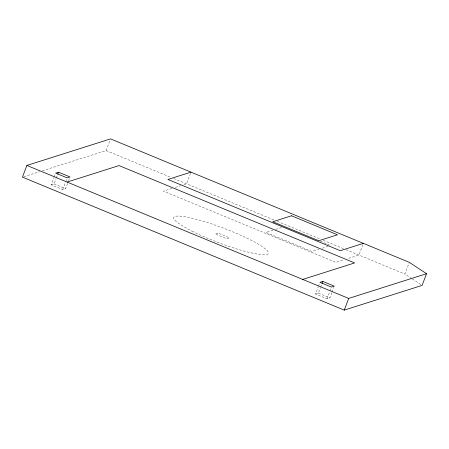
<?xml version="1.0" encoding="UTF-8"?>
<svg xmlns="http://www.w3.org/2000/svg" width="449" height="449" viewBox="0 0 449 449"><rect width="100%" height="100%" fill="white"/><g stroke="black" fill="none" stroke-linecap="round" stroke-linejoin="round"><path stroke-width="0.34" stroke-dasharray="2.25 1.68" d="M67.552 183.439L65.582 188.636L62.697 189.551L51.203 184.803L53.919 177.658M54.166 177.007L55.395 173.757M51.203 184.803L54.088 183.888L56.063 178.691M56.31 178.04L57.539 174.79M62.697 189.551L65.408 182.406M65.655 181.755L66.89 178.506M68.54 180.84L69.775 177.591M42.363 170.811L106.093 150.583L110.039 140.189M190.488 173.432L186.537 183.826L183.899 184.662M331.878 292.669L329.903 297.867L327.018 298.781L315.524 294.033L318.24 286.889M318.487 286.238L319.475 283.639M315.524 294.033L318.408 293.118L320.384 287.921M320.631 287.27L321.866 284.021M327.018 298.781L329.734 291.637M329.981 290.986L331.21 287.736M332.125 292.018L333.848 287.472M362.871 244.671L358.925 255.066L347.055 258.832M411.778 278.593L404.891 274.058L409.09 263.019M23.78 176.715L39.708 171.653M172.034 188.428L163.464 191.151L335.846 262.39L343.76 259.876M175.329 187.385L180.605 185.712M273.048 230.219L265.937 232.475L311.903 251.474L319.014 249.217M275.63 229.4L282.095 227.346M322.247 248.19L328.067 246.344M106.093 150.583L171.091 177.445M173.668 178.506L274.676 220.246M277.269 221.318L320.042 238.997M323.28 240.333L343.367 248.634M345.96 249.706L404.891 274.058M320.294 241.242L330.649 245.524M54.088 183.888L65.582 188.636M318.408 293.118L329.903 297.867M412.35 278.969L422.111 285.39M218.012 233.048L215.127 233.963L226.616 238.711L229.501 237.796L218.012 233.048M191.925 231.083A50.614 7.655 20.8 0 0 267.997 253.898A50.614 7.655 20.8 0 0 203.229 221.239A50.614 7.655 20.8 0 0 191.925 231.083"/><path stroke-width="0.67" d="M26.889 165.44L22.45 177.136L344.237 310.113L422.111 285.39L426.55 273.699L409.336 262.368L110.533 138.887L26.889 165.44L348.677 298.417L426.55 273.699M57.786 174.139L58.527 172.192L70.022 176.94L67.137 177.86L55.642 173.106L58.527 172.192M322.113 283.375L322.853 281.422L334.342 286.176L331.457 287.091L319.969 282.337L322.853 281.422M344.237 310.113L348.677 298.417M67.114 182.064L119.03 165.58L354.62 262.94L302.705 279.424M190.982 172.135L167.909 179.46L340.291 250.694L363.364 243.369M291.524 215.789L272.779 221.744L318.751 240.737L337.496 234.788L291.524 215.789"/></g></svg>
